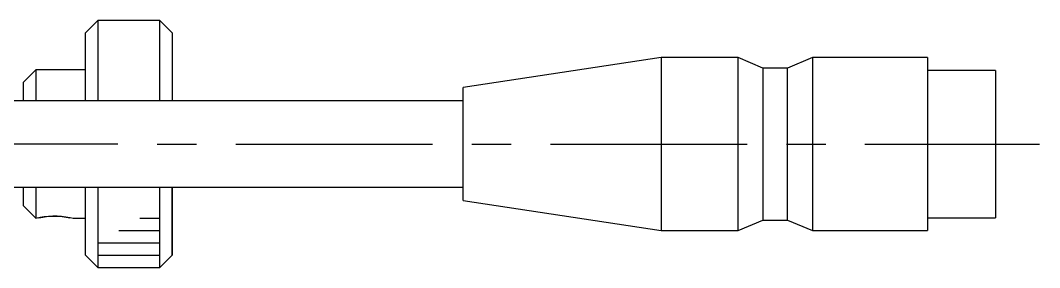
# Model space of a CAD drawing. Extents: x 0 to 698, y -8 to 617.
# Drawn here: x 166.2 to 248.5, y 285.8 to 305.8 of the extents above; entities that cross this region are included whole.
import ezdxf

# ---------------------------------------------------------------- set-up
doc = ezdxf.new("R2010")
doc.units = 0
doc.header["$LTSCALE"] = 0.5
doc.linetypes.add('CENTER', pattern=[50.8, 31.75, -6.35, 6.35, -6.35])
for name, color, linetype in [('MSM_CENTER', 1, 'CENTER'), ('MSM_CONTINUOUS', 7, 'CONTINUOUS'), ('MSM_NARROW', 5, 'CONTINUOUS')]:
    doc.layers.add(name, color=color, linetype=linetype)

msp = doc.modelspace()

# ---------------------------------------------------------------- linework, layer by layer
at = {"layer": 'MSM_CENTER'}
msp.add_line((107.449, 295.858), (248.549, 295.839), dxfattribs=at)
at = {"layer": 'MSM_CONTINUOUS'}
for p, q in [((172.5, 305.849), (171.5, 304.849)), ((172.5, 305.849), (172.499, 299.349)), ((177.5, 305.849), (172.5, 305.849)), ((177.499, 299.349), (177.5, 305.849)), ((178.5, 304.848), (177.5, 305.849)), ((171.499, 299.349), (171.5, 304.849)), ((178.5, 304.848), (178.499, 299.348)), ((218, 302.843), (201.999, 300.415)), ((218, 302.843), (217.998, 288.843)), ((224.2, 302.842), (218, 302.843)), ((224.198, 288.842), (224.2, 302.842)), ((226.2, 301.992), (224.2, 302.842)), ((230.2, 302.841), (228.2, 301.992)), ((230.2, 302.841), (230.198, 288.841)), ((239.5, 302.84), (230.2, 302.841)), ((239.5, 302.84), (239.498, 288.84)), ((166.5, 300.85), (167.5, 301.85)), ((167.5, 301.85), (167.499, 299.35)), ((171.5, 301.849), (167.5, 301.85)), ((226.2, 301.992), (226.198, 289.692)), ((228.2, 301.992), (226.2, 301.992)), ((228.198, 289.692), (228.2, 301.992)), ((245, 301.789), (239.5, 301.79)), ((245, 301.789), (244.998, 289.889)), ((166.499, 299.35), (166.5, 300.85)), ((201.998, 291.275), (201.999, 300.415)), ((201.999, 299.345), (153.999, 299.352)), ((153.998, 292.352), (201.998, 292.345)), ((166.498, 290.85), (166.498, 292.35)), ((167.498, 292.35), (167.498, 289.85)), ((171.498, 286.849), (171.498, 292.349)), ((172.498, 292.349), (172.497, 285.849)), ((177.497, 285.849), (177.498, 292.349)), ((178.498, 292.348), (178.498, 286.848)), ((178.5, 286.851), (178.5, 292.348)), ((167.498, 289.85), (166.498, 290.85)), ((201.998, 291.275), (217.998, 288.843)), ((167.748, 289.85), (167.75, 289.85)), ((170.247, 289.85), (170.248, 289.85)), ((170.498, 289.85), (171.498, 289.849)), ((239.498, 289.89), (244.998, 289.889)), ((224.198, 288.842), (226.198, 289.692)), ((226.198, 289.692), (228.198, 289.692)), ((228.198, 289.692), (230.198, 288.841)), ((217.998, 288.843), (224.198, 288.842)), ((230.198, 288.841), (239.498, 288.84)), ((171.498, 286.849), (172.497, 285.849)), ((177.497, 285.849), (178.5, 286.851)), ((172.497, 285.849), (177.497, 285.849))]:
    msp.add_line(p, q, dxfattribs=at)
msp.add_arc((168.997, 283.981), 6, 77.96785, 102.01648, dxfattribs=at)
at = {"layer": 'MSM_NARROW'}
for p, q in [((167.498, 289.85), (167.498, 289.85)), ((170.259, 289.905), (170.498, 289.85)), ((175.898, 289.849), (177.498, 289.849)), ((174.198, 288.849), (177.498, 288.849)), ((172.498, 287.849), (177.498, 287.849)), ((172.498, 286.849), (177.498, 286.849))]:
    msp.add_line(p, q, dxfattribs=at)
at = {"layer": 'MSM_NARROW', "extrusion": (0, 0, -1)}
msp.add_arc((-168.994, 284.061), 5.979, 75.50963, 102.21574, dxfattribs=at)

doc.saveas('drawing.dxf')
